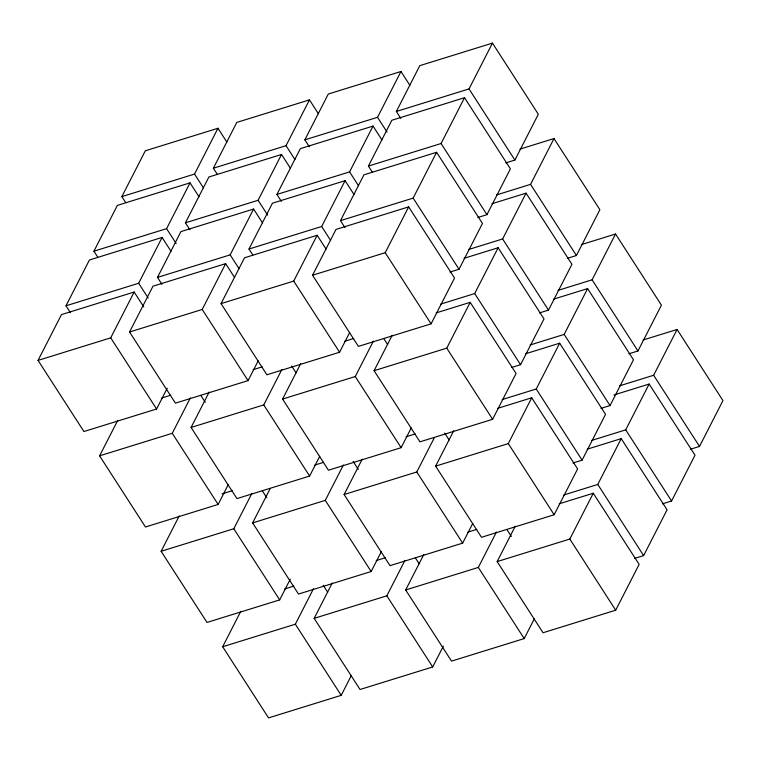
<?xml version="1.0" encoding="UTF-8"?>
<svg xmlns="http://www.w3.org/2000/svg" width="761" height="761" viewBox="0 0 761 761"><rect width="100%" height="100%" fill="white"/><g stroke="black" fill="none" stroke-linecap="round" stroke-linejoin="round"><path stroke-width="1.14" d="M167.249 388.177L156.585 408.999L83.919 431.535L38.05 360.391L61.489 314.578L134.164 292.034L143.715 306.854M70.45 312.714L65.988 305.798L89.427 259.986L162.093 237.442L171.016 251.282M97.741 257.132L93.926 251.206L117.365 205.394L190.031 182.849L198.954 196.69M125.679 202.54L121.855 196.614L145.303 150.802L217.969 128.257L226.892 142.098M38.05 360.391L110.716 337.846L134.164 292.034M65.988 305.798L138.654 283.254L162.093 237.442M93.926 251.206L166.592 228.661L190.031 182.849M121.855 196.614L194.531 174.069L217.969 128.257M258.207 360.828L248.086 380.614L175.42 403.159L129.551 332.005L152.99 286.193L225.656 263.648L234.578 277.489M161.941 284.329L157.489 277.413L180.928 231.601L253.594 209.056L262.516 222.897M189.879 229.736L185.418 222.821L208.866 177.009L281.532 154.473L290.455 168.305M217.18 174.164L213.356 168.229L236.795 122.416L309.47 99.881L318.383 113.712M228.252 484.662L218.131 504.448L145.456 526.993L99.586 455.839L117.708 420.443M129.551 332.005L202.217 309.461L225.656 263.648M157.489 277.413L230.155 254.868L253.594 209.056M185.418 222.821L258.093 200.276L281.532 154.473M213.356 168.229L286.022 145.684L309.47 99.881M349.708 332.443L339.587 352.229L266.921 374.773L221.051 303.62L244.49 257.808L317.156 235.273L326.079 249.104M252.804 254.964L248.98 249.028L272.428 203.216L345.094 180.68L354.017 194.512M281.38 201.361L276.918 194.436L300.357 148.623L373.033 126.088L381.946 139.919M309.318 146.768L304.857 139.843L328.295 94.041L400.971 71.496L409.884 85.327M99.586 455.839L172.252 433.294L190.374 397.898M319.753 456.277L309.622 476.063L236.956 498.607L191.087 427.454L209.199 392.058M221.051 303.62L293.717 281.075L317.156 235.273M248.98 249.028L321.656 226.493L345.094 180.68M276.918 194.436L349.584 171.9L373.033 126.088M304.857 139.843L377.523 117.308L400.971 71.496M290.322 579.073L279.668 599.896L207.002 622.441L161.123 551.287L179.244 515.891M312.543 275.235L335.991 229.422L408.657 206.887L454.526 278.031L431.087 323.844L358.412 346.388L312.543 275.235L385.218 252.7L408.657 206.887M344.942 227.568L340.481 220.642L363.929 174.84L436.595 152.295L482.464 223.439L459.026 269.251L449.941 272.067M372.243 171.986L368.419 166.06L391.858 120.248L464.533 97.703L510.403 168.847L486.954 214.659L477.87 217.484M400.809 118.383L396.357 111.467L419.796 65.655L492.462 43.111L538.331 114.255L514.893 160.067L505.808 162.892M191.087 427.454L263.753 404.909L281.874 369.513M411.244 427.901L401.123 447.677L328.457 470.222L282.588 399.068L300.7 363.672M161.123 551.287L233.798 528.752L251.91 493.347M340.481 220.642L413.147 198.107L436.595 152.295M368.419 166.06L441.085 143.515L464.533 97.703M396.357 111.467L469.023 88.923L492.462 43.111M381.29 551.735L371.168 571.511L298.493 594.056L252.623 522.902L270.203 488.552M282.588 399.068L355.254 376.533L373.366 341.128M351.325 675.568L341.204 695.345L268.538 717.889L222.669 646.745L240.78 611.34M436.129 312.904L470.193 302.336L516.063 373.489L492.624 419.292L419.958 441.837L374.089 370.693L392.2 335.287M252.623 522.902L325.289 500.367L343.411 464.961M472.79 523.349L462.659 543.126L389.993 565.67L344.124 494.526L362.236 459.121M222.669 646.745L295.335 624.201L313.446 588.795M374.089 370.693L446.755 348.148L470.193 302.336M440.629 304.124L474.693 293.556L498.132 247.744L544.001 318.897L520.562 364.7L511.478 367.525M468.557 249.532L502.621 238.964L526.07 193.151L571.939 264.305L548.491 310.117L539.416 312.933M496.495 194.94L530.56 184.371L553.998 138.559L599.877 209.713L576.429 255.525L567.345 258.34M443.359 646.137L432.705 666.959L360.029 689.504L314.16 618.36L332.281 582.955M344.124 494.526L416.79 471.982L434.369 437.623M497.665 408.353L531.73 397.784L577.609 468.938L554.16 514.75L481.494 537.285L435.625 466.141L453.737 430.736M314.16 618.36L386.835 595.815L404.947 560.419M534.327 618.798L524.205 638.584L451.53 661.119L405.661 589.975L423.772 554.569M435.625 466.141L508.291 443.596L531.73 397.784M502.165 399.573L536.229 389.004L559.668 343.192L605.537 414.345L582.098 460.158L573.014 462.973M530.103 344.98L564.158 334.412L587.606 288.6L633.475 359.753L610.037 405.565L600.952 408.381M558.032 290.388L592.096 279.82L615.544 234.008L661.414 305.161L637.965 350.973L628.881 353.789M405.661 589.975L478.327 567.43L496.448 532.034M559.211 503.801L593.276 493.233L639.145 564.386L615.697 610.198L543.031 632.743L497.161 561.589L515.273 526.193M497.161 561.589L569.827 539.045L593.276 493.233M563.701 495.021L597.765 484.453L621.204 438.64L667.074 509.794L643.635 555.606L634.55 558.422M591.639 440.429L625.704 429.86L649.143 384.048L695.012 455.202L671.573 501.014L662.489 503.83M619.578 385.837L653.632 375.268L677.081 329.465L722.95 400.609L699.511 446.422L690.427 449.237M519.944 149.127L553.998 138.559M492.006 203.72L526.07 193.151M464.067 258.312L498.132 247.744M581.48 244.576L615.544 234.008M161.636 398.051L170.721 395.235M253.137 369.665L262.222 366.85M344.638 341.289L353.713 338.464M553.542 299.168L587.606 288.6M525.604 353.76L559.668 343.192M643.016 340.024L677.081 329.465M222.041 493.851L232.257 490.683M314.674 465.123L323.758 462.298M406.174 436.738L415.259 433.922M613.946 394.969L649.143 384.048M587.14 449.209L621.204 438.64M284.709 588.957L293.794 586.132M376.21 560.572L385.294 557.756M467.711 532.186L476.795 529.371M469.023 88.923L514.893 160.067M530.56 184.371L576.429 255.525M592.096 279.82L637.965 350.973M653.632 375.268L699.511 446.422M441.085 143.515L486.954 214.659M502.621 238.964L548.491 310.117M564.158 334.412L610.037 405.565M625.704 429.86L671.573 501.014M377.523 117.308L387.083 132.129M413.147 198.107L459.026 269.251M474.693 293.556L520.562 364.7M536.229 389.004L582.098 460.158M597.765 484.453L643.635 555.606M349.584 171.9L358.507 185.732M385.218 252.7L431.087 323.844M446.755 348.148L492.624 419.292M508.291 443.596L554.16 514.75M569.827 539.045L615.697 610.198M286.022 145.684L294.945 159.525M321.656 226.493L330.569 240.324M383.791 338.626L387.615 344.552M444.69 433.085L449.152 440.001M506.874 529.523L511.325 536.438M258.093 200.276L267.644 215.106M293.717 281.075L339.587 352.229M355.254 376.533L401.123 447.677M416.79 471.982L462.659 543.126M478.327 567.43L524.205 638.584M194.531 174.069L203.444 187.91M230.155 254.868L239.068 268.709M291.653 366.022L296.115 372.938M353.199 461.47L358.288 469.375M415.373 557.908L419.197 563.834M166.592 228.661L176.143 243.482M202.217 309.461L248.086 380.614M263.753 404.909L309.622 476.063M325.289 500.367L371.168 571.511M386.835 595.815L432.705 666.959M138.654 283.254L148.214 298.074M200.799 395.387L205.251 402.312M262.336 490.845L266.797 497.761M323.235 585.304L327.696 592.22M110.716 337.846L156.585 408.999M172.252 433.294L218.131 504.448M233.798 528.752L279.668 599.896M295.335 624.201L341.204 695.345"/></g></svg>
